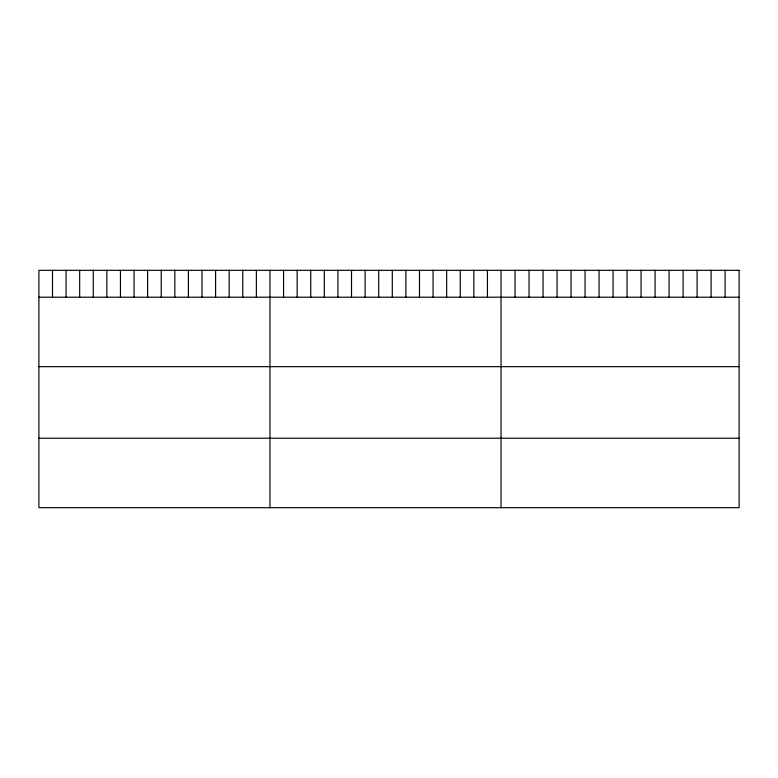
<?xml version="1.0" encoding="UTF-8"?>
<svg xmlns="http://www.w3.org/2000/svg" width="778" height="778" viewBox="0 0 778 778"><rect width="100%" height="100%" fill="white"/><g stroke="black" fill="none" stroke-linecap="round" stroke-linejoin="round"><path stroke-width="1.17" d="M38.9 297.196L739.1 297.196M38.9 366.662L739.1 366.662M38.9 438.228L739.1 438.228M725.096 270.316L725.096 297.196M711.092 270.316L711.092 297.196M697.088 270.316L697.088 297.196M683.084 270.316L683.084 297.196M669.08 270.316L669.08 297.196M655.076 270.316L655.076 297.196M641.072 270.316L641.072 297.196M627.068 270.316L627.068 297.196M613.064 270.316L613.064 297.196M599.06 270.316L599.06 297.196M585.056 270.316L585.056 297.196M571.052 270.316L571.052 297.196M557.048 270.316L557.048 297.196M543.044 270.316L543.044 297.196M529.04 270.316L529.04 297.196M515.036 270.316L515.036 297.196M501.032 270.316L501.032 507.684M487.436 270.316L487.436 297.196M473.851 270.316L473.851 297.196M460.255 270.316L460.255 297.196M446.66 270.316L446.66 297.196M433.074 270.316L433.074 297.196M419.478 270.316L419.478 297.196M405.883 270.316L405.883 297.196M392.297 270.316L392.297 297.196M378.701 270.316L378.701 297.196M365.115 270.316L365.115 297.196M351.52 270.316L351.52 297.196M337.924 270.316L337.924 297.196M324.338 270.316L324.338 297.196M310.743 270.316L310.743 297.196M297.147 270.316L297.147 297.196M283.562 270.316L283.562 297.196M269.966 270.316L269.966 507.684M256.37 270.316L256.37 297.196M242.785 270.316L242.785 297.196M229.189 270.316L229.189 297.196M215.594 270.316L215.594 297.196M202.008 270.316L202.008 297.196M188.412 270.316L188.412 297.196M174.817 270.316L174.817 297.196M161.231 270.316L161.231 297.196M147.635 270.316L147.635 297.196M134.049 270.316L134.049 297.196M120.454 270.316L120.454 297.196M106.858 270.316L106.858 297.196M93.272 270.316L93.272 297.196M79.677 270.316L79.677 297.196M66.081 270.316L66.081 297.196M52.496 270.316L52.496 297.196M739.1 270.316L38.9 270.316L38.9 507.684L739.1 507.684L739.1 270.316"/></g></svg>
